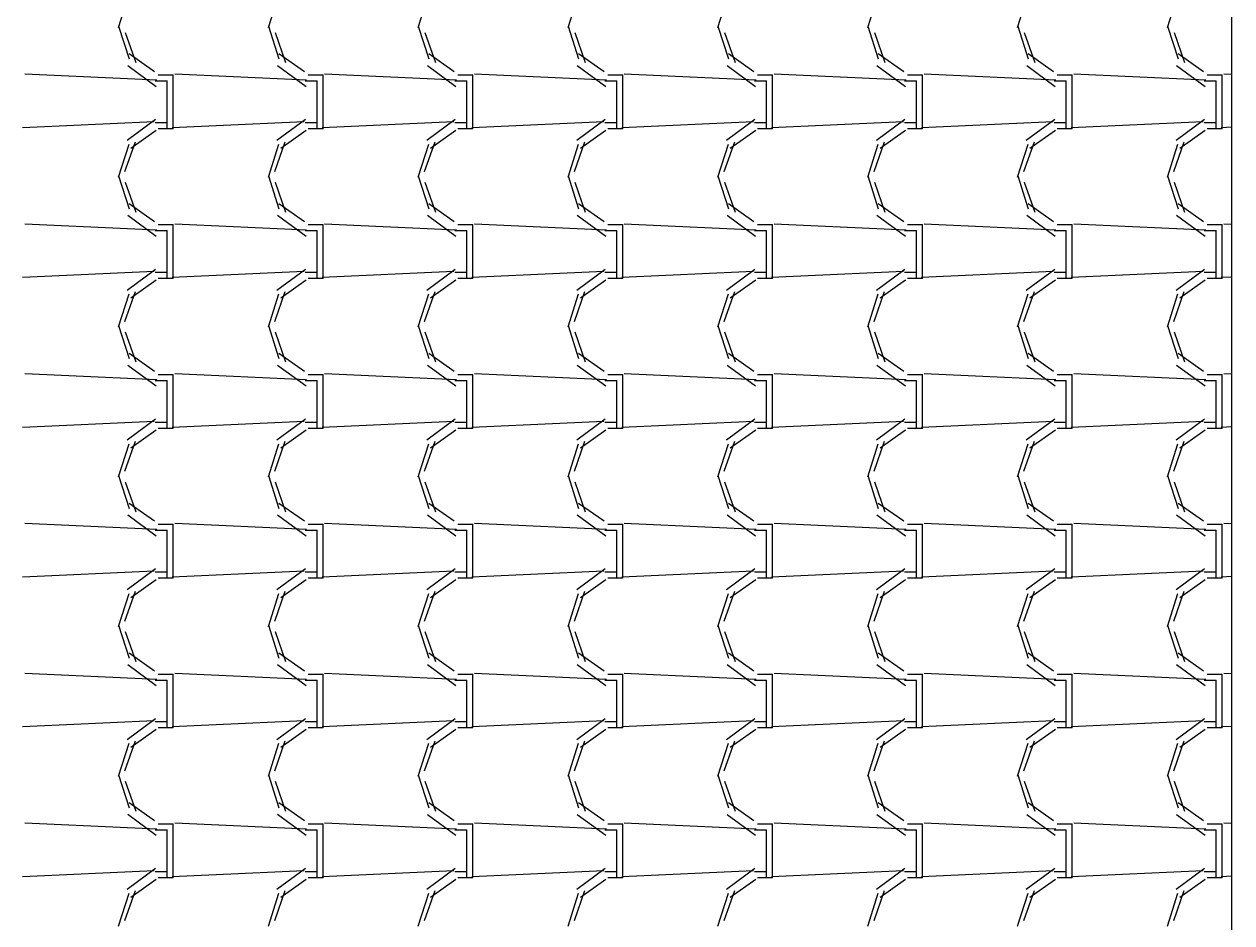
# Model space of a CAD drawing. Header units: millimetres. Extents: x -336 to -33, y -135 to 770.
# Drawn here: x -306.076 to -303.658, y 742.318 to 744.119 of the extents above; entities that cross this region are included whole.
import ezdxf

# ---------------------------------------------------------------- set-up
doc = ezdxf.new("R2010")
doc.units = ezdxf.units.MM
doc.header["$LTSCALE"] = 50
doc.header["$MEASUREMENT"] = 0
doc.layers.add('-HIDRO', color=8, linetype='CONTINUOUS')

msp = doc.modelspace()

# ---------------------------------------------------------------- linework, layer by layer
at = {"layer": '-HIDRO', "linetype": 'Continuous'}
for p, q in [((-303.658, 732.8161), (-303.658, 746.8206)), ((-305.8666, 744.1774), (-305.8876, 744.1114)), ((-305.5666, 744.1774), (-305.5876, 744.1114)), ((-305.2666, 744.1774), (-305.2876, 744.1114)), ((-304.9666, 744.1774), (-304.9876, 744.1114)), ((-304.6666, 744.1774), (-304.6876, 744.1114)), ((-304.3666, 744.1774), (-304.3876, 744.1114)), ((-304.0666, 744.1774), (-304.0876, 744.1114)), ((-303.7666, 744.1774), (-303.7876, 744.1114)), ((-305.8868, 744.1147), (-305.8658, 744.0487)), ((-305.8736, 744.102), (-305.8526, 744.042)), ((-305.5868, 744.1147), (-305.5658, 744.0487)), ((-305.5736, 744.102), (-305.5526, 744.042)), ((-305.2868, 744.1147), (-305.2658, 744.0487)), ((-305.2736, 744.102), (-305.2526, 744.042)), ((-304.9868, 744.1147), (-304.9658, 744.0487)), ((-304.9736, 744.102), (-304.9526, 744.042)), ((-304.6868, 744.1147), (-304.6658, 744.0487)), ((-304.6736, 744.102), (-304.6526, 744.042)), ((-304.3868, 744.1147), (-304.3658, 744.0487)), ((-304.3736, 744.102), (-304.3526, 744.042)), ((-304.0868, 744.1147), (-304.0658, 744.0487)), ((-304.0736, 744.102), (-304.0526, 744.042)), ((-303.7868, 744.1147), (-303.7658, 744.0487)), ((-303.7736, 744.1019), (-303.7526, 744.0419)), ((-305.8658, 744.0594), (-305.8148, 744.0234)), ((-305.5658, 744.0594), (-305.5148, 744.0234)), ((-305.2658, 744.0594), (-305.2148, 744.0234)), ((-304.9658, 744.0594), (-304.9148, 744.0234)), ((-304.6658, 744.0594), (-304.6148, 744.0234)), ((-304.3658, 744.0594), (-304.3148, 744.0234)), ((-304.0658, 744.0594), (-304.0148, 744.0234)), ((-303.7658, 744.0594), (-303.7148, 744.0234)), ((-305.8685, 744.0358), (-305.8115, 743.9938)), ((-305.5685, 744.0358), (-305.5115, 743.9938)), ((-305.2685, 744.0358), (-305.2115, 743.9938)), ((-304.9685, 744.0358), (-304.9115, 743.9938)), ((-304.6685, 744.0358), (-304.6115, 743.9938)), ((-304.3685, 744.0358), (-304.3115, 743.9938)), ((-304.0685, 744.0358), (-304.0115, 743.9938)), ((-303.7685, 744.0358), (-303.7115, 743.9938)), ((-305.8103, 744.0062), (-306.0743, 744.0182)), ((-305.8134, 744.0049), (-305.7894, 744.0049)), ((-305.8074, 744.0169), (-305.7774, 744.0169)), ((-305.7894, 743.9209), (-305.7894, 744.0049)), ((-305.7774, 743.9209), (-305.7774, 744.0169)), ((-305.5103, 744.0062), (-305.7743, 744.0182)), ((-305.5134, 744.0049), (-305.4894, 744.0049)), ((-305.5074, 744.0169), (-305.4774, 744.0169)), ((-305.4894, 743.9209), (-305.4894, 744.0049)), ((-305.4774, 743.9209), (-305.4774, 744.0169)), ((-305.2103, 744.0062), (-305.4743, 744.0182)), ((-305.2134, 744.0049), (-305.1894, 744.0049)), ((-305.2074, 744.0169), (-305.1774, 744.0169)), ((-305.1894, 743.9209), (-305.1894, 744.0049)), ((-305.1774, 743.9209), (-305.1774, 744.0169)), ((-304.9103, 744.0062), (-305.1743, 744.0182)), ((-304.9134, 744.0049), (-304.8894, 744.0049)), ((-304.9074, 744.0169), (-304.8774, 744.0169)), ((-304.8894, 743.9209), (-304.8894, 744.0049)), ((-304.8774, 743.9209), (-304.8774, 744.0169)), ((-304.6103, 744.0062), (-304.8743, 744.0182)), ((-304.6134, 744.0049), (-304.5894, 744.0049)), ((-304.6074, 744.0169), (-304.5774, 744.0169)), ((-304.5894, 743.9209), (-304.5894, 744.0049)), ((-304.5774, 743.9209), (-304.5774, 744.0169)), ((-304.3103, 744.0062), (-304.5743, 744.0182)), ((-304.3134, 744.0049), (-304.2894, 744.0049)), ((-304.3074, 744.0169), (-304.2774, 744.0169)), ((-304.2894, 743.9209), (-304.2894, 744.0049)), ((-304.2774, 743.9209), (-304.2774, 744.0169)), ((-304.0103, 744.0062), (-304.2743, 744.0182)), ((-304.0134, 744.0049), (-303.9894, 744.0049)), ((-304.0074, 744.0169), (-303.9774, 744.0169)), ((-303.9894, 743.9209), (-303.9894, 744.0049)), ((-303.9774, 743.9209), (-303.9774, 744.0169)), ((-303.7103, 744.0062), (-303.9743, 744.0182)), ((-303.7134, 744.0049), (-303.6894, 744.0049)), ((-303.7074, 744.0169), (-303.6774, 744.0169)), ((-303.6894, 743.9209), (-303.6894, 744.0049)), ((-303.6774, 743.9209), (-303.6774, 744.0169)), ((-303.658, 744.0174), (-303.6743, 744.0182)), ((-305.8127, 743.9273), (-305.8697, 743.8853)), ((-305.5127, 743.9273), (-305.5697, 743.8853)), ((-305.2127, 743.9273), (-305.2697, 743.8853)), ((-304.9127, 743.9273), (-304.9697, 743.8853)), ((-304.6127, 743.9273), (-304.6697, 743.8853)), ((-304.3127, 743.9273), (-304.3697, 743.8853)), ((-304.0127, 743.9273), (-304.0697, 743.8853)), ((-303.7127, 743.9273), (-303.7697, 743.8853)), ((-305.8154, 743.9229), (-306.0794, 743.9109)), ((-305.8113, 743.9055), (-305.8623, 743.8695)), ((-305.7894, 743.9209), (-305.8134, 743.9209)), ((-305.7774, 743.9089), (-305.8074, 743.9089)), ((-305.7894, 743.9089), (-305.7894, 743.9209)), ((-305.5154, 743.9229), (-305.7794, 743.9109)), ((-305.7774, 743.9089), (-305.7774, 743.9209)), ((-305.5113, 743.9055), (-305.5623, 743.8695)), ((-305.4894, 743.9209), (-305.5134, 743.9209)), ((-305.4774, 743.9089), (-305.5074, 743.9089)), ((-305.4894, 743.9089), (-305.4894, 743.9209)), ((-305.2154, 743.9229), (-305.4794, 743.9109)), ((-305.4774, 743.9089), (-305.4774, 743.9209)), ((-305.2113, 743.9055), (-305.2623, 743.8695)), ((-305.1894, 743.9209), (-305.2134, 743.9209)), ((-305.1774, 743.9089), (-305.2074, 743.9089)), ((-305.1894, 743.9089), (-305.1894, 743.9209)), ((-304.9154, 743.9229), (-305.1794, 743.9109)), ((-305.1774, 743.9089), (-305.1774, 743.9209)), ((-304.9113, 743.9055), (-304.9623, 743.8695)), ((-304.8894, 743.9209), (-304.9134, 743.9209)), ((-304.8774, 743.9089), (-304.9074, 743.9089)), ((-304.8894, 743.9089), (-304.8894, 743.9209)), ((-304.6154, 743.9229), (-304.8794, 743.9109)), ((-304.8774, 743.9089), (-304.8774, 743.9209)), ((-304.6113, 743.9055), (-304.6623, 743.8695)), ((-304.5894, 743.9209), (-304.6134, 743.9209)), ((-304.5774, 743.9089), (-304.6074, 743.9089)), ((-304.5894, 743.9089), (-304.5894, 743.9209)), ((-304.3154, 743.9229), (-304.5794, 743.9109)), ((-304.5774, 743.9089), (-304.5774, 743.9209)), ((-304.3113, 743.9055), (-304.3623, 743.8695)), ((-304.2894, 743.9209), (-304.3134, 743.9209)), ((-304.2774, 743.9089), (-304.3074, 743.9089)), ((-304.2894, 743.9089), (-304.2894, 743.9209)), ((-304.0154, 743.9229), (-304.2794, 743.9109)), ((-304.2774, 743.9089), (-304.2774, 743.9209)), ((-304.0113, 743.9055), (-304.0623, 743.8695)), ((-303.9894, 743.9209), (-304.0134, 743.9209)), ((-303.9774, 743.9089), (-304.0074, 743.9089)), ((-303.9894, 743.9089), (-303.9894, 743.9209)), ((-303.7154, 743.9229), (-303.9794, 743.9109)), ((-303.9774, 743.9089), (-303.9774, 743.9209)), ((-303.7113, 743.9055), (-303.7623, 743.8695)), ((-303.6894, 743.9209), (-303.7134, 743.9209)), ((-303.6774, 743.9089), (-303.7074, 743.9089)), ((-303.6894, 743.9089), (-303.6894, 743.9209)), ((-303.658, 743.9119), (-303.6794, 743.9109)), ((-303.6774, 743.9089), (-303.6774, 743.9209)), ((-305.8538, 743.8824), (-305.8748, 743.8224)), ((-305.5538, 743.8824), (-305.5748, 743.8224)), ((-305.2538, 743.8824), (-305.2748, 743.8224)), ((-304.9538, 743.8824), (-304.9748, 743.8224)), ((-304.6538, 743.8824), (-304.6748, 743.8224)), ((-304.3538, 743.8824), (-304.3748, 743.8224)), ((-304.0538, 743.8824), (-304.0748, 743.8224)), ((-303.7538, 743.8824), (-303.7748, 743.8224)), ((-305.8666, 743.8774), (-305.8876, 743.8114)), ((-305.5666, 743.8774), (-305.5876, 743.8114)), ((-305.2666, 743.8774), (-305.2876, 743.8114)), ((-304.9666, 743.8774), (-304.9876, 743.8114)), ((-304.6666, 743.8774), (-304.6876, 743.8114)), ((-304.3666, 743.8774), (-304.3876, 743.8114)), ((-304.0666, 743.8774), (-304.0876, 743.8114)), ((-303.7666, 743.8774), (-303.7876, 743.8114)), ((-305.8868, 743.8147), (-305.8658, 743.7487)), ((-305.5868, 743.8147), (-305.5658, 743.7487)), ((-305.2868, 743.8147), (-305.2658, 743.7487)), ((-304.9868, 743.8147), (-304.9658, 743.7487)), ((-304.6868, 743.8147), (-304.6658, 743.7487)), ((-304.3868, 743.8147), (-304.3658, 743.7487)), ((-304.0868, 743.8147), (-304.0658, 743.7487)), ((-303.7868, 743.8147), (-303.7658, 743.7487)), ((-305.8736, 743.802), (-305.8526, 743.742)), ((-305.5736, 743.802), (-305.5526, 743.742)), ((-305.2736, 743.802), (-305.2526, 743.742)), ((-304.9736, 743.802), (-304.9526, 743.742)), ((-304.6736, 743.802), (-304.6526, 743.742)), ((-304.3736, 743.802), (-304.3526, 743.742)), ((-304.0736, 743.802), (-304.0526, 743.742)), ((-303.7736, 743.802), (-303.7526, 743.742)), ((-305.8658, 743.7594), (-305.8148, 743.7234)), ((-305.5658, 743.7594), (-305.5148, 743.7234)), ((-305.2658, 743.7594), (-305.2148, 743.7234)), ((-304.9658, 743.7594), (-304.9148, 743.7234)), ((-304.6658, 743.7594), (-304.6148, 743.7234)), ((-304.3658, 743.7594), (-304.3148, 743.7234)), ((-304.0658, 743.7594), (-304.0148, 743.7234)), ((-303.7658, 743.7594), (-303.7148, 743.7234)), ((-305.8685, 743.7358), (-305.8115, 743.6938)), ((-305.5685, 743.7358), (-305.5115, 743.6938)), ((-305.2685, 743.7358), (-305.2115, 743.6938)), ((-304.9685, 743.7358), (-304.9115, 743.6938)), ((-304.6685, 743.7358), (-304.6115, 743.6938)), ((-304.3685, 743.7358), (-304.3115, 743.6938)), ((-304.0685, 743.7358), (-304.0115, 743.6938)), ((-303.7685, 743.7358), (-303.7115, 743.6938)), ((-305.8103, 743.7062), (-306.0743, 743.7182)), ((-305.8074, 743.7169), (-305.7774, 743.7169)), ((-305.7774, 743.6209), (-305.7774, 743.7169)), ((-305.5103, 743.7062), (-305.7743, 743.7182)), ((-305.5074, 743.7169), (-305.4774, 743.7169)), ((-305.4774, 743.6209), (-305.4774, 743.7169)), ((-305.2103, 743.7062), (-305.4743, 743.7182)), ((-305.2074, 743.7169), (-305.1774, 743.7169)), ((-305.1774, 743.6209), (-305.1774, 743.7169)), ((-304.9103, 743.7062), (-305.1743, 743.7182)), ((-304.9074, 743.7169), (-304.8774, 743.7169)), ((-304.8774, 743.6209), (-304.8774, 743.7169)), ((-304.6103, 743.7062), (-304.8743, 743.7182)), ((-304.6074, 743.7169), (-304.5774, 743.7169)), ((-304.5774, 743.6209), (-304.5774, 743.7169)), ((-304.3103, 743.7062), (-304.5743, 743.7182)), ((-304.3074, 743.7169), (-304.2774, 743.7169)), ((-304.2774, 743.6209), (-304.2774, 743.7169)), ((-304.0103, 743.7062), (-304.2743, 743.7182)), ((-304.0074, 743.7169), (-303.9774, 743.7169)), ((-303.9774, 743.6209), (-303.9774, 743.7169)), ((-303.7103, 743.7062), (-303.9743, 743.7182)), ((-303.7074, 743.7169), (-303.6774, 743.7169)), ((-303.6774, 743.6209), (-303.6774, 743.7169)), ((-303.658, 743.7174), (-303.6743, 743.7182)), ((-305.8134, 743.7049), (-305.7894, 743.7049)), ((-305.7894, 743.6209), (-305.7894, 743.7049)), ((-305.5134, 743.7049), (-305.4894, 743.7049)), ((-305.4894, 743.6209), (-305.4894, 743.7049)), ((-305.2134, 743.7049), (-305.1894, 743.7049)), ((-305.1894, 743.6209), (-305.1894, 743.7049)), ((-304.9134, 743.7049), (-304.8894, 743.7049)), ((-304.8894, 743.6209), (-304.8894, 743.7049)), ((-304.6134, 743.7049), (-304.5894, 743.7049)), ((-304.5894, 743.6209), (-304.5894, 743.7049)), ((-304.3134, 743.7049), (-304.2894, 743.7049)), ((-304.2894, 743.6209), (-304.2894, 743.7049)), ((-304.0134, 743.7049), (-303.9894, 743.7049)), ((-303.9894, 743.6209), (-303.9894, 743.7049)), ((-303.7134, 743.7049), (-303.6894, 743.7049)), ((-303.6894, 743.6209), (-303.6894, 743.7049)), ((-305.8154, 743.6229), (-306.0794, 743.6109)), ((-305.8127, 743.6273), (-305.8697, 743.5853)), ((-305.7894, 743.6209), (-305.8134, 743.6209)), ((-305.7894, 743.6089), (-305.7894, 743.6209)), ((-305.5154, 743.6229), (-305.7794, 743.6109)), ((-305.7774, 743.6089), (-305.7774, 743.6209)), ((-305.5127, 743.6273), (-305.5697, 743.5853)), ((-305.4894, 743.6209), (-305.5134, 743.6209)), ((-305.4894, 743.6089), (-305.4894, 743.6209)), ((-305.2154, 743.6229), (-305.4794, 743.6109)), ((-305.4774, 743.6089), (-305.4774, 743.6209)), ((-305.2127, 743.6273), (-305.2697, 743.5853)), ((-305.1894, 743.6209), (-305.2134, 743.6209)), ((-305.1894, 743.6089), (-305.1894, 743.6209)), ((-304.9154, 743.6229), (-305.1794, 743.6109)), ((-305.1774, 743.6089), (-305.1774, 743.6209)), ((-304.9127, 743.6273), (-304.9697, 743.5853)), ((-304.8894, 743.6209), (-304.9134, 743.6209)), ((-304.8894, 743.6089), (-304.8894, 743.6209)), ((-304.6154, 743.6229), (-304.8794, 743.6109)), ((-304.8774, 743.6089), (-304.8774, 743.6209)), ((-304.6127, 743.6273), (-304.6697, 743.5853)), ((-304.5894, 743.6209), (-304.6134, 743.6209)), ((-304.5894, 743.6089), (-304.5894, 743.6209)), ((-304.3154, 743.6229), (-304.5794, 743.6109)), ((-304.5774, 743.6089), (-304.5774, 743.6209)), ((-304.3127, 743.6273), (-304.3697, 743.5853)), ((-304.2894, 743.6209), (-304.3134, 743.6209)), ((-304.2894, 743.6089), (-304.2894, 743.6209)), ((-304.0154, 743.6229), (-304.2794, 743.6109)), ((-304.2774, 743.6089), (-304.2774, 743.6209)), ((-304.0127, 743.6273), (-304.0697, 743.5853)), ((-303.9894, 743.6209), (-304.0134, 743.6209)), ((-303.9894, 743.6089), (-303.9894, 743.6209)), ((-303.7154, 743.6229), (-303.9794, 743.6109)), ((-303.9774, 743.6089), (-303.9774, 743.6209)), ((-303.7127, 743.6273), (-303.7697, 743.5853)), ((-303.6894, 743.6209), (-303.7134, 743.6209)), ((-303.6894, 743.6089), (-303.6894, 743.6209)), ((-303.6774, 743.6089), (-303.6774, 743.6209)), ((-305.8113, 743.6055), (-305.8623, 743.5695)), ((-305.7774, 743.6089), (-305.8074, 743.6089)), ((-305.5113, 743.6055), (-305.5623, 743.5695)), ((-305.4774, 743.6089), (-305.5074, 743.6089)), ((-305.2113, 743.6055), (-305.2623, 743.5695)), ((-305.1774, 743.6089), (-305.2074, 743.6089)), ((-304.9113, 743.6055), (-304.9623, 743.5695)), ((-304.8774, 743.6089), (-304.9074, 743.6089)), ((-304.6113, 743.6055), (-304.6623, 743.5695)), ((-304.5774, 743.6089), (-304.6074, 743.6089)), ((-304.3113, 743.6055), (-304.3623, 743.5695)), ((-304.2774, 743.6089), (-304.3074, 743.6089)), ((-304.0113, 743.6055), (-304.0623, 743.5695)), ((-303.9774, 743.6089), (-304.0074, 743.6089)), ((-303.7113, 743.6055), (-303.7623, 743.5695)), ((-303.6774, 743.6089), (-303.7074, 743.6089)), ((-303.658, 743.6119), (-303.6794, 743.6109)), ((-305.8666, 743.5774), (-305.8876, 743.5114)), ((-305.8538, 743.5824), (-305.8748, 743.5224)), ((-305.5666, 743.5774), (-305.5876, 743.5114)), ((-305.5538, 743.5824), (-305.5748, 743.5224)), ((-305.2666, 743.5774), (-305.2876, 743.5114)), ((-305.2538, 743.5824), (-305.2748, 743.5224)), ((-304.9666, 743.5774), (-304.9876, 743.5114)), ((-304.9538, 743.5824), (-304.9748, 743.5224)), ((-304.6666, 743.5774), (-304.6876, 743.5114)), ((-304.6538, 743.5824), (-304.6748, 743.5224)), ((-304.3666, 743.5774), (-304.3876, 743.5114)), ((-304.3538, 743.5824), (-304.3748, 743.5224)), ((-304.0666, 743.5774), (-304.0876, 743.5114)), ((-304.0538, 743.5824), (-304.0748, 743.5224)), ((-303.7666, 743.5774), (-303.7876, 743.5114)), ((-303.7538, 743.5824), (-303.7748, 743.5224)), ((-305.8868, 743.5147), (-305.8658, 743.4487)), ((-305.8736, 743.502), (-305.8526, 743.442)), ((-305.5868, 743.5147), (-305.5658, 743.4487)), ((-305.5736, 743.502), (-305.5526, 743.442)), ((-305.2868, 743.5147), (-305.2658, 743.4487)), ((-305.2736, 743.502), (-305.2526, 743.442)), ((-304.9868, 743.5147), (-304.9658, 743.4487)), ((-304.9736, 743.502), (-304.9526, 743.442)), ((-304.6868, 743.5147), (-304.6658, 743.4487)), ((-304.6736, 743.502), (-304.6526, 743.442)), ((-304.3868, 743.5147), (-304.3658, 743.4487)), ((-304.3736, 743.502), (-304.3526, 743.442)), ((-304.0868, 743.5147), (-304.0658, 743.4487)), ((-304.0736, 743.502), (-304.0526, 743.442)), ((-303.7868, 743.5147), (-303.7658, 743.4487)), ((-303.7736, 743.502), (-303.7526, 743.442)), ((-305.8658, 743.4594), (-305.8148, 743.4234)), ((-305.5658, 743.4594), (-305.5148, 743.4234)), ((-305.2658, 743.4594), (-305.2148, 743.4234)), ((-304.9658, 743.4594), (-304.9148, 743.4234)), ((-304.6658, 743.4594), (-304.6148, 743.4234)), ((-304.3658, 743.4594), (-304.3148, 743.4234)), ((-304.0658, 743.4594), (-304.0148, 743.4234)), ((-303.7658, 743.4594), (-303.7148, 743.4234)), ((-305.8685, 743.4358), (-305.8115, 743.3938)), ((-305.5685, 743.4358), (-305.5115, 743.3938)), ((-305.2685, 743.4358), (-305.2115, 743.3938)), ((-304.9685, 743.4358), (-304.9115, 743.3938)), ((-304.6685, 743.4358), (-304.6115, 743.3938)), ((-304.3685, 743.4358), (-304.3115, 743.3938)), ((-304.0685, 743.4358), (-304.0115, 743.3938)), ((-303.7685, 743.4358), (-303.7115, 743.3938)), ((-305.8103, 743.4062), (-306.0743, 743.4182)), ((-305.8134, 743.4049), (-305.7894, 743.4049)), ((-305.8074, 743.4169), (-305.7774, 743.4169)), ((-305.7894, 743.3209), (-305.7894, 743.4049)), ((-305.7774, 743.3209), (-305.7774, 743.4169)), ((-305.5103, 743.4062), (-305.7743, 743.4182)), ((-305.5134, 743.4049), (-305.4894, 743.4049)), ((-305.5074, 743.4169), (-305.4774, 743.4169)), ((-305.4894, 743.3209), (-305.4894, 743.4049)), ((-305.4774, 743.3209), (-305.4774, 743.4169)), ((-305.2103, 743.4062), (-305.4743, 743.4182)), ((-305.2134, 743.4049), (-305.1894, 743.4049)), ((-305.2074, 743.4169), (-305.1774, 743.4169)), ((-305.1894, 743.3209), (-305.1894, 743.4049)), ((-305.1774, 743.3209), (-305.1774, 743.4169)), ((-304.9103, 743.4062), (-305.1743, 743.4182)), ((-304.9134, 743.4049), (-304.8894, 743.4049)), ((-304.9074, 743.4169), (-304.8774, 743.4169)), ((-304.8894, 743.3209), (-304.8894, 743.4049)), ((-304.8774, 743.3209), (-304.8774, 743.4169)), ((-304.6103, 743.4062), (-304.8743, 743.4182)), ((-304.6134, 743.4049), (-304.5894, 743.4049)), ((-304.6074, 743.4169), (-304.5774, 743.4169)), ((-304.5894, 743.3209), (-304.5894, 743.4049)), ((-304.5774, 743.3209), (-304.5774, 743.4169)), ((-304.3103, 743.4062), (-304.5743, 743.4182)), ((-304.3134, 743.4049), (-304.2894, 743.4049)), ((-304.3074, 743.4169), (-304.2774, 743.4169)), ((-304.2894, 743.3209), (-304.2894, 743.4049)), ((-304.2774, 743.3209), (-304.2774, 743.4169)), ((-304.0103, 743.4062), (-304.2743, 743.4182)), ((-304.0134, 743.4049), (-303.9894, 743.4049)), ((-304.0074, 743.4169), (-303.9774, 743.4169)), ((-303.9894, 743.3209), (-303.9894, 743.4049)), ((-303.9774, 743.3209), (-303.9774, 743.4169)), ((-303.7103, 743.4062), (-303.9743, 743.4182)), ((-303.7134, 743.4049), (-303.6894, 743.4049)), ((-303.7074, 743.4169), (-303.6774, 743.4169)), ((-303.6894, 743.3209), (-303.6894, 743.4049)), ((-303.6774, 743.3209), (-303.6774, 743.4169)), ((-303.658, 743.4174), (-303.6743, 743.4182)), ((-305.8154, 743.3229), (-306.0794, 743.3109)), ((-305.8127, 743.3273), (-305.8697, 743.2853)), ((-305.5154, 743.3229), (-305.7794, 743.3109)), ((-305.5127, 743.3273), (-305.5697, 743.2853)), ((-305.2154, 743.3229), (-305.4794, 743.3109)), ((-305.2127, 743.3273), (-305.2697, 743.2853)), ((-304.9154, 743.3229), (-305.1794, 743.3109)), ((-304.9127, 743.3273), (-304.9697, 743.2853)), ((-304.6154, 743.3229), (-304.8794, 743.3109)), ((-304.6127, 743.3273), (-304.6697, 743.2853)), ((-304.3154, 743.3229), (-304.5794, 743.3109)), ((-304.3127, 743.3273), (-304.3697, 743.2853)), ((-304.0154, 743.3229), (-304.2794, 743.3109)), ((-304.0127, 743.3273), (-304.0697, 743.2853)), ((-303.7154, 743.3229), (-303.9794, 743.3109)), ((-303.7127, 743.3273), (-303.7697, 743.2853)), ((-305.8113, 743.3055), (-305.8623, 743.2695)), ((-305.7894, 743.3209), (-305.8134, 743.3209)), ((-305.7774, 743.3089), (-305.8074, 743.3089)), ((-305.7894, 743.3089), (-305.7894, 743.3209)), ((-305.7774, 743.3089), (-305.7774, 743.3209)), ((-305.5113, 743.3055), (-305.5623, 743.2695)), ((-305.4894, 743.3209), (-305.5134, 743.3209)), ((-305.4774, 743.3089), (-305.5074, 743.3089)), ((-305.4894, 743.3089), (-305.4894, 743.3209)), ((-305.4774, 743.3089), (-305.4774, 743.3209)), ((-305.2113, 743.3055), (-305.2623, 743.2695)), ((-305.1894, 743.3209), (-305.2134, 743.3209)), ((-305.1774, 743.3089), (-305.2074, 743.3089)), ((-305.1894, 743.3089), (-305.1894, 743.3209)), ((-305.1774, 743.3089), (-305.1774, 743.3209)), ((-304.9113, 743.3055), (-304.9623, 743.2695)), ((-304.8894, 743.3209), (-304.9134, 743.3209)), ((-304.8774, 743.3089), (-304.9074, 743.3089)), ((-304.8894, 743.3089), (-304.8894, 743.3209)), ((-304.8774, 743.3089), (-304.8774, 743.3209)), ((-304.6113, 743.3055), (-304.6623, 743.2695)), ((-304.5894, 743.3209), (-304.6134, 743.3209)), ((-304.5774, 743.3089), (-304.6074, 743.3089)), ((-304.5894, 743.3089), (-304.5894, 743.3209)), ((-304.5774, 743.3089), (-304.5774, 743.3209)), ((-304.3113, 743.3055), (-304.3623, 743.2695)), ((-304.2894, 743.3209), (-304.3134, 743.3209)), ((-304.2774, 743.3089), (-304.3074, 743.3089)), ((-304.2894, 743.3089), (-304.2894, 743.3209)), ((-304.2774, 743.3089), (-304.2774, 743.3209)), ((-304.0113, 743.3055), (-304.0623, 743.2695)), ((-303.9894, 743.3209), (-304.0134, 743.3209)), ((-303.9774, 743.3089), (-304.0074, 743.3089)), ((-303.9894, 743.3089), (-303.9894, 743.3209)), ((-303.9774, 743.3089), (-303.9774, 743.3209)), ((-303.7113, 743.3055), (-303.7623, 743.2695)), ((-303.6894, 743.3209), (-303.7134, 743.3209)), ((-303.6774, 743.3089), (-303.7074, 743.3089)), ((-303.6894, 743.3089), (-303.6894, 743.3209)), ((-303.658, 743.3119), (-303.6794, 743.3109)), ((-303.6774, 743.3089), (-303.6774, 743.3209)), ((-305.8666, 743.2774), (-305.8876, 743.2114)), ((-305.8538, 743.2824), (-305.8748, 743.2224)), ((-305.5666, 743.2774), (-305.5876, 743.2114)), ((-305.5538, 743.2824), (-305.5748, 743.2224)), ((-305.2666, 743.2774), (-305.2876, 743.2114)), ((-305.2538, 743.2824), (-305.2748, 743.2224)), ((-304.9666, 743.2774), (-304.9876, 743.2114)), ((-304.9538, 743.2824), (-304.9748, 743.2224)), ((-304.6666, 743.2774), (-304.6876, 743.2114)), ((-304.6538, 743.2824), (-304.6748, 743.2224)), ((-304.3666, 743.2774), (-304.3876, 743.2114)), ((-304.3538, 743.2824), (-304.3748, 743.2224)), ((-304.0666, 743.2774), (-304.0876, 743.2114)), ((-304.0538, 743.2824), (-304.0748, 743.2224)), ((-303.7666, 743.2774), (-303.7876, 743.2114)), ((-303.7538, 743.2824), (-303.7748, 743.2224)), ((-305.8868, 743.2147), (-305.8658, 743.1487)), ((-305.8736, 743.202), (-305.8526, 743.142)), ((-305.5868, 743.2147), (-305.5658, 743.1487)), ((-305.5736, 743.202), (-305.5526, 743.142)), ((-305.2868, 743.2147), (-305.2658, 743.1487)), ((-305.2736, 743.202), (-305.2526, 743.142)), ((-304.9868, 743.2147), (-304.9658, 743.1487)), ((-304.9736, 743.202), (-304.9526, 743.142)), ((-304.6868, 743.2147), (-304.6658, 743.1487)), ((-304.6736, 743.202), (-304.6526, 743.142)), ((-304.3868, 743.2147), (-304.3658, 743.1487)), ((-304.3736, 743.202), (-304.3526, 743.142)), ((-304.0868, 743.2147), (-304.0658, 743.1487)), ((-304.0736, 743.202), (-304.0526, 743.142)), ((-303.7868, 743.2147), (-303.7658, 743.1487)), ((-303.7736, 743.202), (-303.7526, 743.142)), ((-305.8658, 743.1594), (-305.8148, 743.1234)), ((-305.5658, 743.1594), (-305.5148, 743.1234)), ((-305.2658, 743.1594), (-305.2148, 743.1234)), ((-304.9658, 743.1594), (-304.9148, 743.1234)), ((-304.6658, 743.1594), (-304.6148, 743.1234)), ((-304.3658, 743.1594), (-304.3148, 743.1234)), ((-304.0658, 743.1594), (-304.0148, 743.1234)), ((-303.7658, 743.1594), (-303.7148, 743.1234)), ((-305.8685, 743.1358), (-305.8115, 743.0938)), ((-305.5685, 743.1358), (-305.5115, 743.0938)), ((-305.2685, 743.1358), (-305.2115, 743.0938)), ((-304.9685, 743.1358), (-304.9115, 743.0938)), ((-304.6685, 743.1358), (-304.6115, 743.0938)), ((-304.3685, 743.1358), (-304.3115, 743.0938)), ((-304.0685, 743.1358), (-304.0115, 743.0938)), ((-303.7685, 743.1358), (-303.7115, 743.0938)), ((-305.8103, 743.1062), (-306.0743, 743.1182)), ((-305.8074, 743.1169), (-305.7774, 743.1169)), ((-305.7774, 743.0209), (-305.7774, 743.1169)), ((-305.5103, 743.1062), (-305.7743, 743.1182)), ((-305.5074, 743.1169), (-305.4774, 743.1169)), ((-305.4774, 743.0209), (-305.4774, 743.1169)), ((-305.2103, 743.1062), (-305.4743, 743.1182)), ((-305.2074, 743.1169), (-305.1774, 743.1169)), ((-305.1774, 743.0209), (-305.1774, 743.1169)), ((-304.9103, 743.1062), (-305.1743, 743.1182)), ((-304.9074, 743.1169), (-304.8774, 743.1169)), ((-304.8774, 743.0209), (-304.8774, 743.1169)), ((-304.6103, 743.1062), (-304.8743, 743.1182)), ((-304.6074, 743.1169), (-304.5774, 743.1169)), ((-304.5774, 743.0209), (-304.5774, 743.1169)), ((-304.3103, 743.1062), (-304.5743, 743.1182)), ((-304.3074, 743.1169), (-304.2774, 743.1169)), ((-304.2774, 743.0209), (-304.2774, 743.1169)), ((-304.0103, 743.1062), (-304.2743, 743.1182)), ((-304.0074, 743.1169), (-303.9774, 743.1169)), ((-303.9774, 743.0209), (-303.9774, 743.1169)), ((-303.7103, 743.1062), (-303.9743, 743.1182)), ((-303.7074, 743.1169), (-303.6774, 743.1169)), ((-303.6774, 743.0209), (-303.6774, 743.1169)), ((-303.658, 743.1174), (-303.6743, 743.1182)), ((-305.8134, 743.1049), (-305.7894, 743.1049)), ((-305.7894, 743.0209), (-305.7894, 743.1049)), ((-305.5134, 743.1049), (-305.4894, 743.1049)), ((-305.4894, 743.0209), (-305.4894, 743.1049)), ((-305.2134, 743.1049), (-305.1894, 743.1049)), ((-305.1894, 743.0209), (-305.1894, 743.1049)), ((-304.9134, 743.1049), (-304.8894, 743.1049)), ((-304.8894, 743.0209), (-304.8894, 743.1049)), ((-304.6134, 743.1049), (-304.5894, 743.1049)), ((-304.5894, 743.0209), (-304.5894, 743.1049)), ((-304.3134, 743.1049), (-304.2894, 743.1049)), ((-304.2894, 743.0209), (-304.2894, 743.1049)), ((-304.0134, 743.1049), (-303.9894, 743.1049)), ((-303.9894, 743.0209), (-303.9894, 743.1049)), ((-303.7134, 743.1049), (-303.6894, 743.1049)), ((-303.6894, 743.0209), (-303.6894, 743.1049)), ((-305.8154, 743.0229), (-306.0794, 743.0109)), ((-305.8127, 743.0273), (-305.8697, 742.9853)), ((-305.7894, 743.0209), (-305.8134, 743.0209)), ((-305.7774, 743.0089), (-305.8074, 743.0089)), ((-305.7894, 743.0089), (-305.7894, 743.0209)), ((-305.5154, 743.0229), (-305.7794, 743.0109)), ((-305.7774, 743.0089), (-305.7774, 743.0209)), ((-305.5127, 743.0273), (-305.5697, 742.9853)), ((-305.4894, 743.0209), (-305.5134, 743.0209)), ((-305.4774, 743.0089), (-305.5074, 743.0089)), ((-305.4894, 743.0089), (-305.4894, 743.0209)), ((-305.2154, 743.0229), (-305.4794, 743.0109)), ((-305.4774, 743.0089), (-305.4774, 743.0209)), ((-305.2127, 743.0273), (-305.2697, 742.9853)), ((-305.1894, 743.0209), (-305.2134, 743.0209)), ((-305.1774, 743.0089), (-305.2074, 743.0089)), ((-305.1894, 743.0089), (-305.1894, 743.0209)), ((-304.9154, 743.0229), (-305.1794, 743.0109)), ((-305.1774, 743.0089), (-305.1774, 743.0209)), ((-304.9127, 743.0273), (-304.9697, 742.9853)), ((-304.8894, 743.0209), (-304.9134, 743.0209)), ((-304.8774, 743.0089), (-304.9074, 743.0089)), ((-304.8894, 743.0089), (-304.8894, 743.0209)), ((-304.6154, 743.0229), (-304.8794, 743.0109)), ((-304.8774, 743.0089), (-304.8774, 743.0209)), ((-304.6127, 743.0273), (-304.6697, 742.9853)), ((-304.5894, 743.0209), (-304.6134, 743.0209)), ((-304.5774, 743.0089), (-304.6074, 743.0089)), ((-304.5894, 743.0089), (-304.5894, 743.0209)), ((-304.3154, 743.0229), (-304.5794, 743.0109)), ((-304.5774, 743.0089), (-304.5774, 743.0209)), ((-304.3127, 743.0273), (-304.3697, 742.9853)), ((-304.2894, 743.0209), (-304.3134, 743.0209)), ((-304.2774, 743.0089), (-304.3074, 743.0089)), ((-304.2894, 743.0089), (-304.2894, 743.0209)), ((-304.0154, 743.0229), (-304.2794, 743.0109)), ((-304.2774, 743.0089), (-304.2774, 743.0209)), ((-304.0127, 743.0273), (-304.0697, 742.9853)), ((-303.9894, 743.0209), (-304.0134, 743.0209)), ((-303.9774, 743.0089), (-304.0074, 743.0089)), ((-303.9894, 743.0089), (-303.9894, 743.0209)), ((-303.7154, 743.0229), (-303.9794, 743.0109)), ((-303.9774, 743.0089), (-303.9774, 743.0209)), ((-303.7127, 743.0273), (-303.7697, 742.9853)), ((-303.6894, 743.0209), (-303.7134, 743.0209)), ((-303.6774, 743.0089), (-303.7074, 743.0089)), ((-303.6894, 743.0089), (-303.6894, 743.0209)), ((-303.658, 743.0119), (-303.6794, 743.0109)), ((-303.6774, 743.0089), (-303.6774, 743.0209)), ((-305.8113, 743.0055), (-305.8623, 742.9695)), ((-305.5113, 743.0055), (-305.5623, 742.9695)), ((-305.2113, 743.0055), (-305.2623, 742.9695)), ((-304.9113, 743.0055), (-304.9623, 742.9695)), ((-304.6113, 743.0055), (-304.6623, 742.9695)), ((-304.3113, 743.0055), (-304.3623, 742.9695)), ((-304.0113, 743.0055), (-304.0623, 742.9695)), ((-303.7113, 743.0055), (-303.7623, 742.9695)), ((-305.8666, 742.9774), (-305.8876, 742.9114)), ((-305.8538, 742.9824), (-305.8748, 742.9224)), ((-305.5666, 742.9774), (-305.5876, 742.9114)), ((-305.5538, 742.9824), (-305.5748, 742.9224)), ((-305.2666, 742.9774), (-305.2876, 742.9114)), ((-305.2538, 742.9824), (-305.2748, 742.9224)), ((-304.9666, 742.9774), (-304.9876, 742.9114)), ((-304.9538, 742.9824), (-304.9748, 742.9224)), ((-304.6666, 742.9774), (-304.6876, 742.9114)), ((-304.6538, 742.9824), (-304.6748, 742.9224)), ((-304.3666, 742.9774), (-304.3876, 742.9114)), ((-304.3538, 742.9824), (-304.3748, 742.9224)), ((-304.0666, 742.9774), (-304.0876, 742.9114)), ((-304.0538, 742.9824), (-304.0748, 742.9224)), ((-303.7666, 742.9774), (-303.7876, 742.9114)), ((-303.7538, 742.9824), (-303.7748, 742.9224)), ((-305.8868, 742.9147), (-305.8658, 742.8487)), ((-305.5868, 742.9147), (-305.5658, 742.8487)), ((-305.2868, 742.9147), (-305.2658, 742.8487)), ((-304.9868, 742.9147), (-304.9658, 742.8487)), ((-304.6868, 742.9147), (-304.6658, 742.8487)), ((-304.3868, 742.9147), (-304.3658, 742.8487)), ((-304.0868, 742.9147), (-304.0658, 742.8487)), ((-303.7868, 742.9147), (-303.7658, 742.8487)), ((-305.8736, 742.902), (-305.8526, 742.842)), ((-305.5736, 742.902), (-305.5526, 742.842)), ((-305.2736, 742.902), (-305.2526, 742.842)), ((-304.9736, 742.902), (-304.9526, 742.842)), ((-304.6736, 742.902), (-304.6526, 742.842)), ((-304.3736, 742.902), (-304.3526, 742.842)), ((-304.0736, 742.902), (-304.0526, 742.842)), ((-303.7736, 742.902), (-303.7526, 742.842)), ((-305.8658, 742.8594), (-305.8148, 742.8234)), ((-305.5658, 742.8594), (-305.5148, 742.8234)), ((-305.2658, 742.8594), (-305.2148, 742.8234)), ((-304.9658, 742.8594), (-304.9148, 742.8234)), ((-304.6658, 742.8594), (-304.6148, 742.8234)), ((-304.3658, 742.8594), (-304.3148, 742.8234)), ((-304.0658, 742.8594), (-304.0148, 742.8234)), ((-303.7658, 742.8594), (-303.7148, 742.8234)), ((-305.8103, 742.8062), (-306.0743, 742.8182)), ((-305.8685, 742.8358), (-305.8115, 742.7938)), ((-305.8074, 742.8169), (-305.7774, 742.8169)), ((-305.7774, 742.7209), (-305.7774, 742.8169)), ((-305.5103, 742.8062), (-305.7743, 742.8182)), ((-305.5685, 742.8358), (-305.5115, 742.7938)), ((-305.5074, 742.8169), (-305.4774, 742.8169)), ((-305.4774, 742.7209), (-305.4774, 742.8169)), ((-305.2103, 742.8062), (-305.4743, 742.8182)), ((-305.2685, 742.8358), (-305.2115, 742.7938)), ((-305.2074, 742.8169), (-305.1774, 742.8169)), ((-305.1774, 742.7209), (-305.1774, 742.8169)), ((-304.9103, 742.8062), (-305.1743, 742.8182)), ((-304.9685, 742.8358), (-304.9115, 742.7938)), ((-304.9074, 742.8169), (-304.8774, 742.8169)), ((-304.8774, 742.7209), (-304.8774, 742.8169)), ((-304.6103, 742.8062), (-304.8743, 742.8182)), ((-304.6685, 742.8358), (-304.6115, 742.7938)), ((-304.6074, 742.8169), (-304.5774, 742.8169)), ((-304.5774, 742.7209), (-304.5774, 742.8169)), ((-304.3103, 742.8062), (-304.5743, 742.8182)), ((-304.3685, 742.8358), (-304.3115, 742.7938)), ((-304.3074, 742.8169), (-304.2774, 742.8169)), ((-304.2774, 742.7209), (-304.2774, 742.8169)), ((-304.0103, 742.8062), (-304.2743, 742.8182)), ((-304.0685, 742.8358), (-304.0115, 742.7938)), ((-304.0074, 742.8169), (-303.9774, 742.8169)), ((-303.9774, 742.7209), (-303.9774, 742.8169)), ((-303.7103, 742.8062), (-303.9743, 742.8182)), ((-303.7685, 742.8358), (-303.7115, 742.7938)), ((-303.7074, 742.8169), (-303.6774, 742.8169)), ((-303.6774, 742.7209), (-303.6774, 742.8169)), ((-303.658, 742.8174), (-303.6743, 742.8182)), ((-305.8134, 742.8049), (-305.7894, 742.8049)), ((-305.7894, 742.7209), (-305.7894, 742.8049)), ((-305.5134, 742.8049), (-305.4894, 742.8049)), ((-305.4894, 742.7209), (-305.4894, 742.8049)), ((-305.2134, 742.8049), (-305.1894, 742.8049)), ((-305.1894, 742.7209), (-305.1894, 742.8049)), ((-304.9134, 742.8049), (-304.8894, 742.8049)), ((-304.8894, 742.7209), (-304.8894, 742.8049)), ((-304.6134, 742.8049), (-304.5894, 742.8049)), ((-304.5894, 742.7209), (-304.5894, 742.8049)), ((-304.3134, 742.8049), (-304.2894, 742.8049)), ((-304.2894, 742.7209), (-304.2894, 742.8049)), ((-304.0134, 742.8049), (-303.9894, 742.8049)), ((-303.9894, 742.7209), (-303.9894, 742.8049)), ((-303.7134, 742.8049), (-303.6894, 742.8049)), ((-303.6894, 742.7209), (-303.6894, 742.8049)), ((-305.8154, 742.7229), (-306.0794, 742.7109)), ((-305.8127, 742.7273), (-305.8697, 742.6853)), ((-305.7894, 742.7209), (-305.8134, 742.7209)), ((-305.7894, 742.7089), (-305.7894, 742.7209)), ((-305.5154, 742.7229), (-305.7794, 742.7109)), ((-305.7774, 742.7089), (-305.7774, 742.7209)), ((-305.5127, 742.7273), (-305.5697, 742.6853)), ((-305.4894, 742.7209), (-305.5134, 742.7209)), ((-305.4894, 742.7089), (-305.4894, 742.7209)), ((-305.2154, 742.7229), (-305.4794, 742.7109)), ((-305.4774, 742.7089), (-305.4774, 742.7209)), ((-305.2127, 742.7273), (-305.2697, 742.6853)), ((-305.1894, 742.7209), (-305.2134, 742.7209)), ((-305.1894, 742.7089), (-305.1894, 742.7209)), ((-304.9154, 742.7229), (-305.1794, 742.7109)), ((-305.1774, 742.7089), (-305.1774, 742.7209)), ((-304.9127, 742.7273), (-304.9697, 742.6853)), ((-304.8894, 742.7209), (-304.9134, 742.7209)), ((-304.8894, 742.7089), (-304.8894, 742.7209)), ((-304.6154, 742.7229), (-304.8794, 742.7109)), ((-304.8774, 742.7089), (-304.8774, 742.7209)), ((-304.6127, 742.7273), (-304.6697, 742.6853)), ((-304.5894, 742.7209), (-304.6134, 742.7209)), ((-304.5894, 742.7089), (-304.5894, 742.7209)), ((-304.3154, 742.7229), (-304.5794, 742.7109)), ((-304.5774, 742.7089), (-304.5774, 742.7209)), ((-304.3127, 742.7273), (-304.3697, 742.6853)), ((-304.2894, 742.7209), (-304.3134, 742.7209)), ((-304.2894, 742.7089), (-304.2894, 742.7209)), ((-304.0154, 742.7229), (-304.2794, 742.7109)), ((-304.2774, 742.7089), (-304.2774, 742.7209)), ((-304.0127, 742.7273), (-304.0697, 742.6853)), ((-303.9894, 742.7209), (-304.0134, 742.7209)), ((-303.9894, 742.7089), (-303.9894, 742.7209)), ((-303.7154, 742.7229), (-303.9794, 742.7109)), ((-303.9774, 742.7089), (-303.9774, 742.7209)), ((-303.7127, 742.7273), (-303.7697, 742.6853)), ((-303.6894, 742.7209), (-303.7134, 742.7209)), ((-303.6894, 742.7089), (-303.6894, 742.7209)), ((-303.6774, 742.7089), (-303.6774, 742.7209)), ((-305.8113, 742.7055), (-305.8623, 742.6695)), ((-305.7774, 742.7089), (-305.8074, 742.7089)), ((-305.5113, 742.7055), (-305.5623, 742.6695)), ((-305.4774, 742.7089), (-305.5074, 742.7089)), ((-305.2113, 742.7055), (-305.2623, 742.6695)), ((-305.1774, 742.7089), (-305.2074, 742.7089)), ((-304.9113, 742.7055), (-304.9623, 742.6695)), ((-304.8774, 742.7089), (-304.9074, 742.7089)), ((-304.6113, 742.7055), (-304.6623, 742.6695)), ((-304.5774, 742.7089), (-304.6074, 742.7089)), ((-304.3113, 742.7055), (-304.3623, 742.6695)), ((-304.2774, 742.7089), (-304.3074, 742.7089)), ((-304.0113, 742.7055), (-304.0623, 742.6695)), ((-303.9774, 742.7089), (-304.0074, 742.7089)), ((-303.7113, 742.7055), (-303.7623, 742.6695)), ((-303.6774, 742.7089), (-303.7074, 742.7089)), ((-303.658, 742.7119), (-303.6794, 742.7109)), ((-305.8666, 742.6774), (-305.8876, 742.6114)), ((-305.8538, 742.6824), (-305.8748, 742.6224)), ((-305.5666, 742.6774), (-305.5876, 742.6114)), ((-305.5538, 742.6824), (-305.5748, 742.6224)), ((-305.2666, 742.6774), (-305.2876, 742.6114)), ((-305.2538, 742.6824), (-305.2748, 742.6224)), ((-304.9666, 742.6774), (-304.9876, 742.6114)), ((-304.9538, 742.6824), (-304.9748, 742.6224)), ((-304.6666, 742.6774), (-304.6876, 742.6114)), ((-304.6538, 742.6824), (-304.6748, 742.6224)), ((-304.3666, 742.6774), (-304.3876, 742.6114)), ((-304.3538, 742.6824), (-304.3748, 742.6224)), ((-304.0666, 742.6774), (-304.0876, 742.6114)), ((-304.0538, 742.6824), (-304.0748, 742.6224)), ((-303.7666, 742.6774), (-303.7876, 742.6114)), ((-303.7538, 742.6824), (-303.7748, 742.6224)), ((-305.8868, 742.6147), (-305.8658, 742.5487)), ((-305.8736, 742.602), (-305.8526, 742.542)), ((-305.5868, 742.6147), (-305.5658, 742.5487)), ((-305.5736, 742.602), (-305.5526, 742.542)), ((-305.2868, 742.6147), (-305.2658, 742.5487)), ((-305.2736, 742.602), (-305.2526, 742.542)), ((-304.9868, 742.6147), (-304.9658, 742.5487)), ((-304.9736, 742.602), (-304.9526, 742.542)), ((-304.6868, 742.6147), (-304.6658, 742.5487)), ((-304.6736, 742.602), (-304.6526, 742.542)), ((-304.3868, 742.6147), (-304.3658, 742.5487)), ((-304.3736, 742.602), (-304.3526, 742.542)), ((-304.0868, 742.6147), (-304.0658, 742.5487)), ((-304.0736, 742.602), (-304.0526, 742.542)), ((-303.7868, 742.6147), (-303.7658, 742.5487)), ((-303.7736, 742.602), (-303.7526, 742.542)), ((-305.8658, 742.5594), (-305.8148, 742.5234)), ((-305.5658, 742.5594), (-305.5148, 742.5234)), ((-305.2658, 742.5594), (-305.2148, 742.5234)), ((-304.9658, 742.5594), (-304.9148, 742.5234)), ((-304.6658, 742.5594), (-304.6148, 742.5234)), ((-304.3658, 742.5594), (-304.3148, 742.5234)), ((-304.0658, 742.5594), (-304.0148, 742.5234)), ((-303.7658, 742.5594), (-303.7148, 742.5234)), ((-305.8685, 742.5359), (-305.8115, 742.4939)), ((-305.5685, 742.5359), (-305.5115, 742.4939)), ((-305.2685, 742.5358), (-305.2115, 742.4938)), ((-304.9685, 742.5358), (-304.9115, 742.4938)), ((-304.6685, 742.5358), (-304.6115, 742.4938)), ((-304.3685, 742.5358), (-304.3115, 742.4938)), ((-304.0685, 742.5358), (-304.0115, 742.4938)), ((-303.7685, 742.5358), (-303.7115, 742.4938)), ((-305.8103, 742.5062), (-306.0743, 742.5182)), ((-305.8134, 742.5049), (-305.7894, 742.5049)), ((-305.8074, 742.5169), (-305.7774, 742.5169)), ((-305.7894, 742.4209), (-305.7894, 742.5049)), ((-305.7774, 742.4209), (-305.7774, 742.5169)), ((-305.5103, 742.5062), (-305.7743, 742.5182)), ((-305.5134, 742.5049), (-305.4894, 742.5049)), ((-305.5074, 742.5169), (-305.4774, 742.5169)), ((-305.4894, 742.4209), (-305.4894, 742.5049)), ((-305.4774, 742.4209), (-305.4774, 742.5169)), ((-305.2103, 742.5062), (-305.4743, 742.5182)), ((-305.2134, 742.5049), (-305.1894, 742.5049)), ((-305.2074, 742.5169), (-305.1774, 742.5169)), ((-305.1894, 742.4209), (-305.1894, 742.5049)), ((-305.1774, 742.4209), (-305.1774, 742.5169)), ((-304.9103, 742.5062), (-305.1743, 742.5182)), ((-304.9134, 742.5049), (-304.8894, 742.5049)), ((-304.9074, 742.5169), (-304.8774, 742.5169)), ((-304.8894, 742.4209), (-304.8894, 742.5049)), ((-304.8774, 742.4209), (-304.8774, 742.5169)), ((-304.6103, 742.5062), (-304.8743, 742.5182)), ((-304.6134, 742.5049), (-304.5894, 742.5049)), ((-304.6074, 742.5169), (-304.5774, 742.5169)), ((-304.5894, 742.4209), (-304.5894, 742.5049)), ((-304.5774, 742.4209), (-304.5774, 742.5169)), ((-304.3103, 742.5062), (-304.5743, 742.5182)), ((-304.3134, 742.5049), (-304.2894, 742.5049)), ((-304.3074, 742.5169), (-304.2774, 742.5169)), ((-304.2894, 742.4209), (-304.2894, 742.5049)), ((-304.2774, 742.4209), (-304.2774, 742.5169)), ((-304.0103, 742.5062), (-304.2743, 742.5182)), ((-304.0134, 742.5049), (-303.9894, 742.5049)), ((-304.0074, 742.5169), (-303.9774, 742.5169)), ((-303.9894, 742.4209), (-303.9894, 742.5049)), ((-303.9774, 742.4209), (-303.9774, 742.5169)), ((-303.7103, 742.5062), (-303.9743, 742.5182)), ((-303.7134, 742.5049), (-303.6894, 742.5049)), ((-303.7074, 742.5169), (-303.6774, 742.5169)), ((-303.6894, 742.4209), (-303.6894, 742.5049)), ((-303.6774, 742.4209), (-303.6774, 742.5169)), ((-303.658, 742.5174), (-303.6743, 742.5182)), ((-305.8154, 742.4229), (-306.0794, 742.4109)), ((-305.8127, 742.4273), (-305.8697, 742.3853)), ((-305.8113, 742.4055), (-305.8623, 742.3695)), ((-305.7894, 742.4209), (-305.8134, 742.4209)), ((-305.7774, 742.4089), (-305.8074, 742.4089)), ((-305.7894, 742.4089), (-305.7894, 742.4209)), ((-305.5154, 742.4229), (-305.7794, 742.4109)), ((-305.7774, 742.4089), (-305.7774, 742.4209)), ((-305.5127, 742.4273), (-305.5697, 742.3853)), ((-305.5113, 742.4055), (-305.5623, 742.3695)), ((-305.4894, 742.4209), (-305.5134, 742.4209)), ((-305.4774, 742.4089), (-305.5074, 742.4089)), ((-305.4894, 742.4089), (-305.4894, 742.4209)), ((-305.2154, 742.4229), (-305.4794, 742.4109)), ((-305.4774, 742.4089), (-305.4774, 742.4209)), ((-305.2127, 742.4273), (-305.2697, 742.3853)), ((-305.2113, 742.4055), (-305.2623, 742.3695)), ((-305.1894, 742.4209), (-305.2134, 742.4209)), ((-305.1774, 742.4089), (-305.2074, 742.4089)), ((-305.1894, 742.4089), (-305.1894, 742.4209)), ((-304.9154, 742.4229), (-305.1794, 742.4109)), ((-305.1774, 742.4089), (-305.1774, 742.4209)), ((-304.9127, 742.4273), (-304.9697, 742.3853)), ((-304.9113, 742.4055), (-304.9623, 742.3695)), ((-304.8894, 742.4209), (-304.9134, 742.4209)), ((-304.8774, 742.4089), (-304.9074, 742.4089)), ((-304.8894, 742.4089), (-304.8894, 742.4209)), ((-304.6154, 742.4229), (-304.8794, 742.4109)), ((-304.8774, 742.4089), (-304.8774, 742.4209)), ((-304.6127, 742.4273), (-304.6697, 742.3853)), ((-304.6113, 742.4055), (-304.6623, 742.3695)), ((-304.5894, 742.4209), (-304.6134, 742.4209)), ((-304.5774, 742.4089), (-304.6074, 742.4089)), ((-304.5894, 742.4089), (-304.5894, 742.4209)), ((-304.3154, 742.4229), (-304.5794, 742.4109)), ((-304.5774, 742.4089), (-304.5774, 742.4209)), ((-304.3127, 742.4273), (-304.3697, 742.3853)), ((-304.3113, 742.4055), (-304.3623, 742.3695)), ((-304.2894, 742.4209), (-304.3134, 742.4209)), ((-304.2774, 742.4089), (-304.3074, 742.4089)), ((-304.2894, 742.4089), (-304.2894, 742.4209)), ((-304.0154, 742.4229), (-304.2794, 742.4109)), ((-304.2774, 742.4089), (-304.2774, 742.4209)), ((-304.0127, 742.4273), (-304.0697, 742.3853)), ((-304.0113, 742.4055), (-304.0623, 742.3695)), ((-303.9894, 742.4209), (-304.0134, 742.4209)), ((-303.9774, 742.4089), (-304.0074, 742.4089)), ((-303.9894, 742.4089), (-303.9894, 742.4209)), ((-303.7154, 742.4229), (-303.9794, 742.4109)), ((-303.9774, 742.4089), (-303.9774, 742.4209)), ((-303.7127, 742.4273), (-303.7697, 742.3853)), ((-303.7113, 742.4055), (-303.7623, 742.3695)), ((-303.6894, 742.4209), (-303.7134, 742.4209)), ((-303.6774, 742.4089), (-303.7074, 742.4089)), ((-303.6894, 742.4089), (-303.6894, 742.4209)), ((-303.658, 742.4119), (-303.6794, 742.4109)), ((-303.6774, 742.4089), (-303.6774, 742.4209)), ((-305.8538, 742.3824), (-305.8748, 742.3224)), ((-305.5538, 742.3824), (-305.5748, 742.3224)), ((-305.2538, 742.3824), (-305.2748, 742.3224)), ((-304.9538, 742.3824), (-304.9748, 742.3224)), ((-304.6538, 742.3824), (-304.6748, 742.3224)), ((-304.3538, 742.3824), (-304.3748, 742.3224)), ((-304.0538, 742.3824), (-304.0748, 742.3224)), ((-303.7538, 742.3824), (-303.7748, 742.3224)), ((-305.8666, 742.3774), (-305.8876, 742.3114)), ((-305.5666, 742.3774), (-305.5876, 742.3114)), ((-305.2666, 742.3774), (-305.2876, 742.3114)), ((-304.9666, 742.3774), (-304.9876, 742.3114)), ((-304.6666, 742.3774), (-304.6876, 742.3114)), ((-304.3666, 742.3774), (-304.3876, 742.3114)), ((-304.0666, 742.3774), (-304.0876, 742.3114)), ((-303.7666, 742.3774), (-303.7876, 742.3114))]:
    msp.add_line(p, q, dxfattribs=at)

doc.saveas('drawing.dxf')
